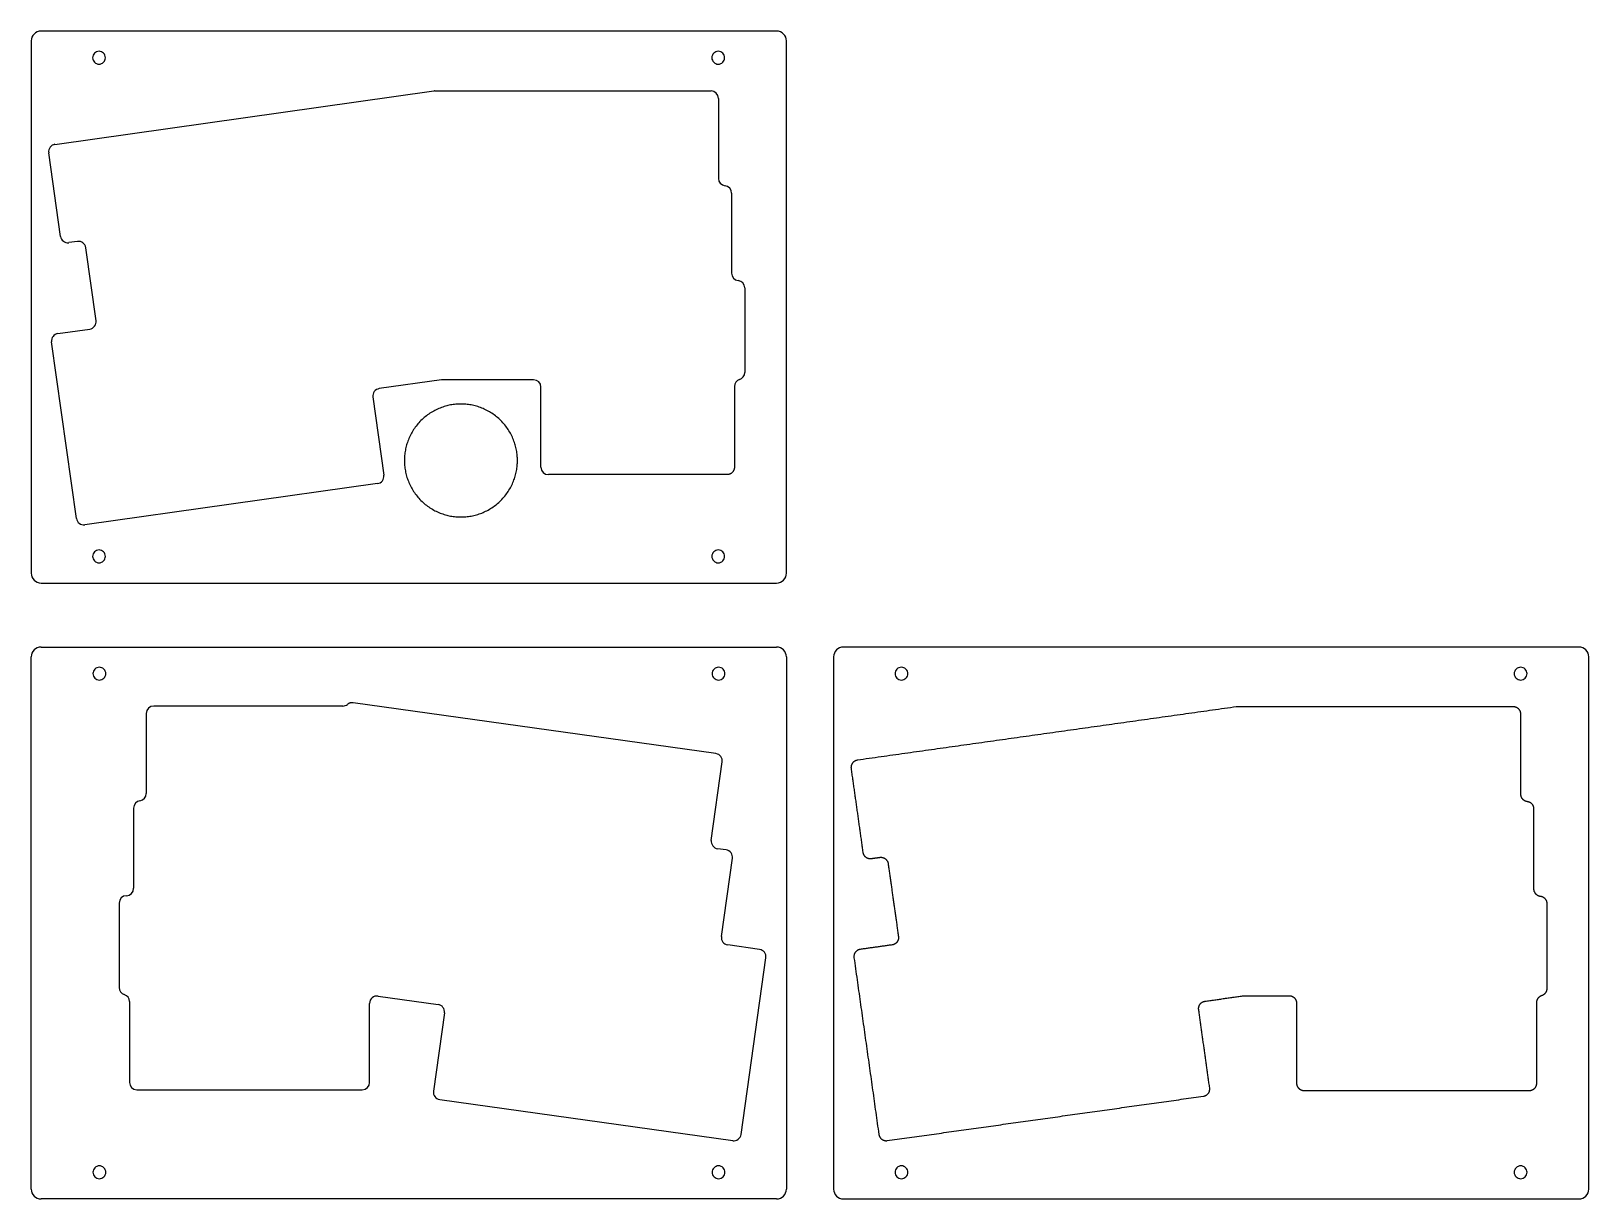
# Model space of a CAD drawing. Header units: millimetres. Extents: x 504 to 820, y -624 to -387.
import ezdxf

# ---------------------------------------------------------------- set-up
doc = ezdxf.new("R2010")
doc.units = ezdxf.units.MM
doc.header["$MEASUREMENT"] = 0
doc.layers.add('预设值', color=18, linetype='Continuous', true_color=0x000000)

msp = doc.modelspace()

# ---------------------------------------------------------------- linework, layer by layer
at = {"layer": '预设值'}
for p, q in [((655.08, -387.16, -3.32), (505.87, -387.16, -3.32)), ((503.87, -389.16, -3.32), (503.87, -497.17, -3.32)), ((657.08, -497.17, -3.32), (657.08, -389.16, -3.32)), ((508.7, -410.14, -3.32), (585.57, -399.31, -3.32)), ((585.78, -399.3, -3.32), (641.78, -399.3, -3.32)), ((643.28, -400.8, -3.32), (643.28, -417.05, -3.32)), ((509.82, -428.81, -3.32), (507.43, -411.83, -3.32)), ((645.95, -420.04, -3.32), (645.95, -436.3, -3.32)), ((513.25, -429.85, -3.32), (511.51, -430.09, -3.32)), ((517.03, -445.93, -3.32), (514.95, -431.12, -3.32)), ((648.61, -439.28, -3.32), (648.61, -456.43, -3.32)), ((509.29, -448.53, -3.32), (515.75, -447.62, -3.32)), ((513.05, -486.07, -3.32), (508.01, -450.22, -3.32)), ((587.09, -457.94, -3.32), (574.45, -459.72, -3.32)), ((605.78, -457.93, -3.32), (587.3, -457.93, -3.32)), ((607.28, -475.67, -3.32), (607.28, -459.43, -3.32)), ((646.52, -459.29, -3.32), (646.52, -475.67, -3.32)), ((573.18, -461.41, -3.32), (575.41, -477.31, -3.32)), ((574.13, -479, -3.32), (514.75, -487.35, -3.32)), ((645.02, -477.17, -3.32), (608.78, -477.17, -3.32)), ((505.87, -499.17, -3.32), (655.08, -499.17, -3.32)), ((567.08, -524.15, -3.31), (528.73, -524.15, -3.31)), ((642.78, -533.8, -3.31), (569.2, -523.48, -3.31)), ((527.23, -525.65, -3.31), (527.23, -541.89, -3.31)), ((641.83, -551.41, -3.31), (644.06, -535.49, -3.31)), ((524.66, -544.86, -3.31), (524.66, -561.13, -3.31)), ((644.84, -553.34, -3.31), (643.11, -553.1, -3.31)), ((643.89, -570.93, -3.31), (646.12, -555.04, -3.31)), ((521.71, -564.13, -3.31), (521.71, -581.28, -3.31)), ((651.62, -573.54, -3.31), (645.16, -572.63, -3.31)), ((647.86, -611.08, -3.31), (652.9, -575.23, -3.31)), ((523.81, -584.14, -3.31), (523.81, -600.52, -3.31)), ((572.53, -600.52, -3.31), (572.53, -584.49, -3.31)), ((574.24, -583.01, -3.31), (586.42, -584.72, -3.31)), ((587.7, -586.41, -3.31), (585.46, -602.31, -3.31)), ((525.31, -602.02, -3.31), (571.03, -602.02, -3.31)), ((586.74, -604, -3.31), (646.17, -612.35, -3.31))]:
    msp.add_line(p, q, dxfattribs=at)
for centre, radius, start, end in [((505.87, -389.16, -3.32), 2, 90, 180), ((655.08, -389.16, -3.32), 2, 0, 90), ((585.78, -400.8, -3.32), 1.5, 90, 98.0179), ((641.78, -400.8, -3.32), 1.5, 360, 90), ((508.91, -411.62, -3.32), 1.5, 98.0179, 188.0027), ((644.78, -417.05, -3.32), 1.5, 180, 263.627), ((644.45, -420.04, -3.32), 1.5, 360, 83.627), ((511.3, -428.61, -3.32), 1.5, 188.0027, 277.9998), ((513.46, -431.33, -3.32), 1.5, 8.0068, 97.9998), ((647.45, -436.3, -3.32), 1.5, 180, 263.627), ((647.11, -439.28, -3.32), 1.5, 360, 83.627), ((509.5, -450.02, -3.32), 1.5, 98.006, 188.0027), ((515.54, -446.14, -3.32), 1.5, 278.006, 8.0068), ((587.3, -459.43, -3.32), 1.5, 90, 98.0002), ((605.78, -459.43, -3.32), 1.5, 0, 90), ((648.02, -459.29, -3.32), 1.5, 107.4776, 180), ((647.11, -456.43, -3.32), 1.5, 287.4776, 0), ((574.66, -461.21, -3.32), 1.5, 98.0002, 187.9979), ((608.78, -475.67, -3.32), 1.5, 180, 270), ((573.92, -477.52, -3.32), 1.5, 278.0008, 7.9979), ((514.54, -485.86, -3.32), 1.5, 188.0027, 278.0008), ((505.87, -497.17, -3.32), 2, 180, 270), ((655.08, -497.17, -3.32), 2, 270, 360), ((505.87, -514.16, -3.31), 2, 90, 180), ((655.07, -514.16, -3.31), 2, 0, 90), ((668.63, -514.16, -3.31), 2, 90, 180), ((817.83, -514.16, -3.31), 2, 0, 90), ((528.73, -525.65, -3.31), 1.5, 90, 180), ((567.08, -522.65, -3.31), 1.5, 270, 309.5493), ((642.57, -535.29, -3.31), 1.5, 352.0396, 82.0117), ((526.16, -544.86, -3.31), 1.5, 98.1829, 180), ((525.73, -541.89, -3.31), 1.5, 278.1829, 360), ((643.32, -551.61, -3.31), 1.5, 172.0396, 261.9997), ((644.64, -554.83, -3.31), 1.5, 352.0013, 81.9997), ((523.16, -561.13, -3.31), 1.5, 270.9168, 0), ((523.21, -564.13, -3.31), 1.5, 90.9168, 180), ((645.37, -571.14, -3.31), 1.5, 172.0013, 261.9924), ((651.41, -575.02, -3.31), 1.5, 352.0026, 81.9924), ((523.21, -581.28, -3.31), 1.5, 180, 252.4623), ((522.31, -584.14, -3.31), 1.5, 360, 72.4623), ((574.03, -584.49, -3.31), 1.5, 81.9985, 180), ((586.21, -586.2, -3.31), 1.5, 351.9973, 81.9985), ((525.31, -600.52, -3.31), 1.5, 180, 270), ((571.03, -600.52, -3.31), 1.5, 270, 360), ((586.95, -602.51, -3.31), 1.5, 171.9973, 262.0005), ((646.38, -610.87, -3.31), 1.5, 262.0005, 352.0026), ((505.87, -622.17, -3.31), 2, 180, 270), ((655.07, -622.17, -3.31), 2, 270, 0), ((655.07, -622.17, -3.31), 2, 270, 0), ((668.63, -622.17, -3.31), 2, 180, 270), ((817.83, -622.17, -3.31), 2, 270, 0)]:
    msp.add_arc(centre, radius, start, end, dxfattribs=at)
for points, knots in [([(518.94, -392.56, -3.32), (518.94, -392.22, -3.32), (518.81, -391.89, -3.32), (518.32, -391.4, -3.32), (517.99, -391.26, -3.32), (517.64, -391.26, -3.32), (517.3, -391.26, -3.32), (516.97, -391.4, -3.32), (516.48, -391.89, -3.32), (516.34, -392.22, -3.32), (516.34, -392.56, -3.32)], [4.189874, 4.189874, 4.189874, 4.189874, 5.237343, 5.237343, 6.284812, 6.284812, 6.284812, 7.33228, 7.33228, 8.379749, 8.379749, 8.379749, 8.379749]), ([(644.54, -392.56, -3.32), (644.54, -392.22, -3.32), (644.4, -391.89, -3.32), (643.91, -391.4, -3.32), (643.58, -391.26, -3.32), (643.24, -391.26, -3.32), (642.89, -391.26, -3.32), (642.56, -391.4, -3.32), (642.08, -391.89, -3.32), (641.94, -392.22, -3.32), (641.94, -392.56, -3.32)], [4.189874, 4.189874, 4.189874, 4.189874, 5.237343, 5.237343, 6.284812, 6.284812, 6.284812, 7.33228, 7.33228, 8.379749, 8.379749, 8.379749, 8.379749]), ([(516.34, -392.56, -3.32), (516.34, -392.91, -3.32), (516.48, -393.24, -3.32), (516.97, -393.72, -3.32), (517.3, -393.86, -3.32), (517.64, -393.86, -3.32), (517.99, -393.86, -3.32), (518.32, -393.72, -3.32), (518.81, -393.24, -3.32), (518.94, -392.91, -3.32), (518.94, -392.56, -3.32)], [8.379749, 8.379749, 8.379749, 8.379749, 9.427218, 9.427218, 10.474686, 10.474686, 10.474686, 11.522155, 11.522155, 12.569623, 12.569623, 12.569623, 12.569623]), ([(641.94, -392.56, -3.32), (641.94, -392.91, -3.32), (642.08, -393.24, -3.32), (642.56, -393.72, -3.32), (642.89, -393.86, -3.32), (643.24, -393.86, -3.32), (643.58, -393.86, -3.32), (643.91, -393.72, -3.32), (644.4, -393.24, -3.32), (644.54, -392.91, -3.32), (644.54, -392.56, -3.32)], [8.379749, 8.379749, 8.379749, 8.379749, 9.427218, 9.427218, 10.474686, 10.474686, 10.474686, 11.522155, 11.522155, 12.569623, 12.569623, 12.569623, 12.569623]), ([(518.94, -493.77, -3.32), (518.94, -493.42, -3.32), (518.81, -493.09, -3.32), (518.32, -492.6, -3.32), (517.99, -492.47, -3.32), (517.64, -492.47, -3.32), (517.3, -492.47, -3.32), (516.97, -492.6, -3.32), (516.48, -493.09, -3.32), (516.34, -493.42, -3.32), (516.34, -493.77, -3.32)], [4.189874, 4.189874, 4.189874, 4.189874, 5.237343, 5.237343, 6.284812, 6.284812, 6.284812, 7.33228, 7.33228, 8.379749, 8.379749, 8.379749, 8.379749]), ([(644.54, -493.77, -3.32), (644.54, -493.42, -3.32), (644.4, -493.09, -3.32), (643.91, -492.6, -3.32), (643.58, -492.47, -3.32), (643.24, -492.47, -3.32), (642.89, -492.47, -3.32), (642.56, -492.6, -3.32), (642.08, -493.09, -3.32), (641.94, -493.42, -3.32), (641.94, -493.77, -3.32)], [4.189874, 4.189874, 4.189874, 4.189874, 5.237343, 5.237343, 6.284812, 6.284812, 6.284812, 7.33228, 7.33228, 8.379749, 8.379749, 8.379749, 8.379749]), ([(516.34, -493.77, -3.32), (516.34, -494.11, -3.32), (516.48, -494.44, -3.32), (516.97, -494.93, -3.32), (517.3, -495.07, -3.32), (517.64, -495.07, -3.32), (517.99, -495.07, -3.32), (518.32, -494.93, -3.32), (518.81, -494.44, -3.32), (518.94, -494.11, -3.32), (518.94, -493.77, -3.32)], [8.379749, 8.379749, 8.379749, 8.379749, 9.427218, 9.427218, 10.474686, 10.474686, 10.474686, 11.522154, 11.522154, 12.569623, 12.569623, 12.569623, 12.569623]), ([(641.94, -493.77, -3.32), (641.94, -494.11, -3.32), (642.08, -494.44, -3.32), (642.56, -494.93, -3.32), (642.89, -495.07, -3.32), (643.24, -495.07, -3.32), (643.58, -495.07, -3.32), (643.91, -494.93, -3.32), (644.4, -494.44, -3.32), (644.54, -494.11, -3.32), (644.54, -493.77, -3.32)], [8.379749, 8.379749, 8.379749, 8.379749, 9.427218, 9.427218, 10.474686, 10.474686, 10.474686, 11.522154, 11.522154, 12.569623, 12.569623, 12.569623, 12.569623]), ([(519.01, -517.56, -3.31), (519.01, -517.22, -3.31), (518.87, -516.89, -3.31), (518.38, -516.4, -3.31), (518.05, -516.26, -3.31), (517.71, -516.26, -3.31), (517.36, -516.26, -3.31), (517.03, -516.4, -3.31), (516.54, -516.89, -3.31), (516.41, -517.22, -3.31), (516.41, -517.56, -3.31)], [0, 0, 0, 0, 1.047469, 1.047469, 2.094937, 2.094937, 2.094937, 3.142406, 3.142406, 4.189874, 4.189874, 4.189874, 4.189874]), ([(516.41, -517.56, -3.31), (516.41, -517.91, -3.31), (516.54, -518.24, -3.31), (517.03, -518.72, -3.31), (517.36, -518.86, -3.31), (517.71, -518.86, -3.31), (518.05, -518.86, -3.31), (518.38, -518.72, -3.31), (518.87, -518.24, -3.31), (519.01, -517.91, -3.31), (519.01, -517.56, -3.31)], [0, 0, 0, 0, 1.047469, 1.047469, 2.094937, 2.094937, 2.094937, 3.142405, 3.142405, 4.189874, 4.189874, 4.189874, 4.189874]), ([(644.6, -517.56, -3.31), (644.6, -517.22, -3.31), (644.46, -516.89, -3.31), (643.98, -516.4, -3.31), (643.65, -516.26, -3.31), (643.3, -516.26, -3.31), (642.96, -516.26, -3.31), (642.63, -516.4, -3.31), (642.14, -516.89, -3.31), (642, -517.22, -3.31), (642, -517.56, -3.31)], [0, 0, 0, 0, 1.047469, 1.047469, 2.094937, 2.094937, 2.094937, 3.142406, 3.142406, 4.189874, 4.189874, 4.189874, 4.189874]), ([(642, -517.56, -3.31), (642, -517.91, -3.31), (642.14, -518.24, -3.31), (642.63, -518.72, -3.31), (642.96, -518.86, -3.31), (643.3, -518.86, -3.31), (643.65, -518.86, -3.31), (643.98, -518.72, -3.31), (644.46, -518.24, -3.31), (644.6, -517.91, -3.31), (644.6, -517.56, -3.31)], [0, 0, 0, 0, 1.047469, 1.047469, 2.094937, 2.094937, 2.094937, 3.142405, 3.142405, 4.189874, 4.189874, 4.189874, 4.189874]), ([(681.7, -517.56, -3.32), (681.7, -517.22, -3.32), (681.56, -516.89, -3.32), (681.07, -516.4, -3.32), (680.74, -516.26, -3.32), (680.4, -516.26, -3.32), (680.05, -516.26, -3.32), (679.72, -516.4, -3.32), (679.24, -516.89, -3.32), (679.1, -517.22, -3.32), (679.1, -517.56, -3.32)], [0, 0, 0, 0, 1.047469, 1.047469, 2.094937, 2.094937, 2.094937, 3.142405, 3.142405, 4.189874, 4.189874, 4.189874, 4.189874]), ([(679.1, -517.56, -3.32), (679.1, -517.91, -3.32), (679.24, -518.24, -3.32), (679.72, -518.72, -3.32), (680.05, -518.86, -3.32), (680.4, -518.86, -3.32), (680.74, -518.86, -3.32), (681.07, -518.72, -3.32), (681.56, -518.24, -3.32), (681.7, -517.91, -3.32), (681.7, -517.56, -3.32)], [0, 0, 0, 0, 1.047469, 1.047469, 2.094937, 2.094937, 2.094937, 3.142406, 3.142406, 4.189874, 4.189874, 4.189874, 4.189874]), ([(807.29, -517.56, -3.32), (807.29, -517.22, -3.32), (807.16, -516.89, -3.32), (806.67, -516.4, -3.32), (806.34, -516.26, -3.32), (805.99, -516.26, -3.32), (805.65, -516.26, -3.32), (805.32, -516.4, -3.32), (804.83, -516.89, -3.32), (804.69, -517.22, -3.32), (804.69, -517.56, -3.32)], [0, 0, 0, 0, 1.047469, 1.047469, 2.094937, 2.094937, 2.094937, 3.142406, 3.142406, 4.189874, 4.189874, 4.189874, 4.189874]), ([(804.69, -517.56, -3.32), (804.69, -517.91, -3.32), (804.83, -518.24, -3.32), (805.32, -518.72, -3.32), (805.65, -518.86, -3.32), (805.99, -518.86, -3.32), (806.34, -518.86, -3.32), (806.67, -518.72, -3.32), (807.16, -518.24, -3.32), (807.29, -517.91, -3.32), (807.29, -517.56, -3.32)], [0, 0, 0, 0, 1.047469, 1.047469, 2.094937, 2.094937, 2.094937, 3.142406, 3.142406, 4.189874, 4.189874, 4.189874, 4.189874]), ([(519.01, -618.77, -3.31), (519.01, -618.42, -3.31), (518.87, -618.09, -3.31), (518.38, -617.6, -3.31), (518.05, -617.47, -3.31), (517.71, -617.47, -3.31), (517.36, -617.47, -3.31), (517.03, -617.6, -3.31), (516.54, -618.09, -3.31), (516.41, -618.42, -3.31), (516.41, -618.77, -3.31)], [0, 0, 0, 0, 1.047469, 1.047469, 2.094937, 2.094937, 2.094937, 3.142406, 3.142406, 4.189874, 4.189874, 4.189874, 4.189874]), ([(516.41, -618.77, -3.31), (516.41, -619.11, -3.31), (516.54, -619.44, -3.31), (517.03, -619.93, -3.31), (517.36, -620.07, -3.31), (517.71, -620.07, -3.31), (518.05, -620.07, -3.31), (518.38, -619.93, -3.31), (518.87, -619.44, -3.31), (519.01, -619.11, -3.31), (519.01, -618.77, -3.31)], [0, 0, 0, 0, 1.047469, 1.047469, 2.094937, 2.094937, 2.094937, 3.142406, 3.142406, 4.189874, 4.189874, 4.189874, 4.189874]), ([(644.6, -618.77, -3.31), (644.6, -618.42, -3.31), (644.46, -618.09, -3.31), (643.98, -617.6, -3.31), (643.65, -617.47, -3.31), (643.3, -617.47, -3.31), (642.96, -617.47, -3.31), (642.63, -617.6, -3.31), (642.14, -618.09, -3.31), (642, -618.42, -3.31), (642, -618.77, -3.31)], [0, 0, 0, 0, 1.047469, 1.047469, 2.094937, 2.094937, 2.094937, 3.142406, 3.142406, 4.189874, 4.189874, 4.189874, 4.189874]), ([(642, -618.77, -3.31), (642, -619.11, -3.31), (642.14, -619.44, -3.31), (642.63, -619.93, -3.31), (642.96, -620.07, -3.31), (643.3, -620.07, -3.31), (643.65, -620.07, -3.31), (643.98, -619.93, -3.31), (644.46, -619.44, -3.31), (644.6, -619.11, -3.31), (644.6, -618.77, -3.31)], [0, 0, 0, 0, 1.047469, 1.047469, 2.094937, 2.094937, 2.094937, 3.142405, 3.142405, 4.189874, 4.189874, 4.189874, 4.189874]), ([(681.7, -618.77, -3.32), (681.7, -618.42, -3.32), (681.56, -618.09, -3.32), (681.07, -617.6, -3.32), (680.74, -617.47, -3.32), (680.4, -617.47, -3.32), (680.05, -617.47, -3.32), (679.72, -617.6, -3.32), (679.24, -618.09, -3.32), (679.1, -618.42, -3.32), (679.1, -618.77, -3.32)], [0, 0, 0, 0, 1.047469, 1.047469, 2.094937, 2.094937, 2.094937, 3.142405, 3.142405, 4.189874, 4.189874, 4.189874, 4.189874]), ([(679.1, -618.77, -3.32), (679.1, -619.11, -3.32), (679.24, -619.44, -3.32), (679.72, -619.93, -3.32), (680.05, -620.07, -3.32), (680.4, -620.07, -3.32), (680.74, -620.07, -3.32), (681.07, -619.93, -3.32), (681.56, -619.44, -3.32), (681.7, -619.11, -3.32), (681.7, -618.77, -3.32)], [0, 0, 0, 0, 1.047469, 1.047469, 2.094937, 2.094937, 2.094937, 3.142406, 3.142406, 4.189874, 4.189874, 4.189874, 4.189874]), ([(807.29, -618.77, -3.32), (807.29, -618.42, -3.32), (807.16, -618.09, -3.32), (806.67, -617.6, -3.32), (806.34, -617.47, -3.32), (805.99, -617.47, -3.32), (805.65, -617.47, -3.32), (805.32, -617.6, -3.32), (804.83, -618.09, -3.32), (804.69, -618.42, -3.32), (804.69, -618.77, -3.32)], [0, 0, 0, 0, 1.047469, 1.047469, 2.094937, 2.094937, 2.094937, 3.142405, 3.142405, 4.189874, 4.189874, 4.189874, 4.189874]), ([(804.69, -618.77, -3.32), (804.69, -619.11, -3.32), (804.83, -619.44, -3.32), (805.32, -619.93, -3.32), (805.65, -620.07, -3.32), (805.99, -620.07, -3.32), (806.34, -620.07, -3.32), (806.67, -619.93, -3.32), (807.16, -619.44, -3.32), (807.29, -619.11, -3.32), (807.29, -618.77, -3.32)], [0, 0, 0, 0, 1.047469, 1.047469, 2.094937, 2.094937, 2.094937, 3.142406, 3.142406, 4.189874, 4.189874, 4.189874, 4.189874])]:
    msp.add_open_spline(points, degree=3, knots=knots, dxfattribs=at)
for points, weights, knots in [([(579.58, -474.31, -3.32), (579.58, -462.85, -3.32), (591.04, -462.85, -3.32), (602.5, -462.85, -3.32), (602.5, -474.31, -3.32), (602.5, -485.77, -3.32), (591.04, -485.77, -3.32), (579.58, -485.77, -3.32), (579.58, -474.31, -3.32)], [1, 0.707106781187, 1, 0.707106781187, 1, 0.707106781187, 1, 0.707106851018, 0.999999860338], [0, 0, 0, 16.430096, 16.430096, 32.860193, 32.860193, 49.290289, 49.290289, 65.720382, 65.720382, 65.720382]), ([(679.79, -570.93, -3.31), (679.87, -571.54, -3.31), (679.5, -572.04, -3.31), (679.12, -572.54, -3.31), (678.51, -572.62, -3.31)], [1, 0.923878274239, 1, 0.923878292388, 0.999999963702], [-171.08414, -171.08414, -171.08414, -169.906033, -169.906033, -168.727926, -168.727926, -168.727926])]:
    msp.add_rational_spline(points, weights, degree=2, knots=knots, dxfattribs=at)
for points, weights in [([(646.52, -475.67, -3.32), (646.52, -477.17, -3.32), (645.02, -477.17, -3.32)], [1, 0.707106781187, 1]), ([(569.2, -523.48, -3.31), (568.55, -523.38, -3.31), (568.04, -523.8, -3.31)], [1, 0.915179352085, 1]), ([(748.53, -524.3, -3.31), (748.43, -524.3, -3.31), (748.32, -524.31, -3.31)], [0.999999998833, 0.997553123187, 1]), ([(806.04, -525.8, -3.31), (806.04, -524.3, -3.31), (804.54, -524.3, -3.31)], [0.999999860338, 0.707106920849, 0.999999860338]), ([(671.46, -535.14, -3.31), (669.97, -535.35, -3.31), (670.18, -536.83, -3.31)], [0.999999860382, 0.707200777402, 1]), ([(807.37, -543.55, -3.31), (806.04, -543.4, -3.31), (806.04, -542.05, -3.31)], [0.999999878559, 0.745318784489, 1]), ([(808.7, -545.04, -3.31), (808.7, -543.69, -3.31), (807.37, -543.55, -3.31)], [0.999999878559, 0.745318784489, 1]), ([(672.57, -553.81, -3.31), (672.78, -555.3, -3.31), (674.26, -555.09, -3.31)], [1, 0.707124949618, 1]), ([(676.01, -554.85, -3.31), (677.49, -554.64, -3.31), (677.7, -556.12, -3.31)], [1, 0.707150026996, 0.999999860358]), ([(810.04, -562.79, -3.31), (808.7, -562.64, -3.31), (808.7, -561.3, -3.31)], [1, 0.745318784489, 0.999999878559]), ([(811.37, -564.28, -3.31), (811.37, -562.94, -3.31), (810.04, -562.79, -3.31)], [0.999999878559, 0.74531884521, 0.999999878559]), ([(672.05, -573.53, -3.31), (670.56, -573.74, -3.31), (670.77, -575.22, -3.31)], [0.999999860347, 0.707127209412, 1]), ([(740.69, -585.74, -3.31), (740.48, -584.26, -3.31), (741.97, -584.05, -3.31)], [1, 0.707121004883, 1]), ([(749.85, -582.94, -3.31), (749.95, -582.93, -3.31), (750.06, -582.93, -3.31)], [1, 0.997563916524, 0.999999998838]), ([(759.05, -582.93, -3.31), (760.55, -582.93, -3.31), (760.55, -584.43, -3.31)], [0.999999860338, 0.707106851018, 1]), ([(809.27, -584.29, -3.31), (809.27, -583.19, -3.31), (810.32, -582.86, -3.31)], [0.999999907651, 0.806329176658, 1]), ([(810.32, -582.86, -3.31), (811.37, -582.53, -3.31), (811.37, -581.43, -3.31)], [0.999999907651, 0.806329222833, 0.999999907651]), ([(741.65, -603.33, -3.31), (743.13, -603.12, -3.31), (742.92, -601.64, -3.31)], [1, 0.707124903964, 0.999999860346]), ([(760.55, -600.67, -3.31), (760.55, -602.17, -3.31), (762.05, -602.17, -3.31)], [1, 0.707106781187, 1]), ([(807.77, -602.17, -3.31), (809.27, -602.17, -3.31), (809.27, -600.67, -3.31)], [0.999999860338, 0.707106851018, 1]), ([(675.81, -611.07, -3.31), (676.02, -612.56, -3.31), (677.5, -612.35, -3.31)], [0.999999860343, 0.707118444802, 0.999999860343])]:
    msp.add_rational_spline(points, weights, degree=2, dxfattribs=at)
for points in [[(503.87, -622.17, -3.31), (503.87, -568.16, -3.31), (503.87, -514.16, -3.31)], [(505.87, -512.16, -3.31), (580.47, -512.16, -3.31), (655.07, -512.16, -3.31)], [(657.07, -514.16, -3.31), (657.07, -568.16, -3.31), (657.07, -622.17, -3.31)], [(666.63, -514.16, -3.31), (666.63, -568.16, -3.31), (666.63, -622.17, -3.31)], [(817.83, -512.16, -3.31), (743.23, -512.16, -3.31), (668.63, -512.16, -3.31)], [(819.83, -622.17, -3.31), (819.83, -568.16, -3.31), (819.83, -514.16, -3.31)], [(748.32, -524.31, -3.31), (709.89, -529.72, -3.31), (671.46, -535.14, -3.31)], [(804.54, -524.3, -3.31), (776.53, -524.3, -3.31), (748.53, -524.3, -3.31)], [(806.04, -542.05, -3.31), (806.04, -533.93, -3.31), (806.04, -525.8, -3.31)], [(670.18, -536.83, -3.31), (671.38, -545.32, -3.31), (672.57, -553.81, -3.31)], [(808.7, -561.3, -3.31), (808.7, -553.17, -3.31), (808.7, -545.04, -3.31)], [(674.26, -555.09, -3.31), (675.14, -554.97, -3.31), (676.01, -554.85, -3.31)], [(677.7, -556.12, -3.31), (678.74, -563.53, -3.31), (679.79, -570.93, -3.31)], [(811.37, -581.43, -3.31), (811.37, -572.85, -3.31), (811.37, -564.28, -3.31)], [(678.51, -572.62, -3.31), (675.28, -573.08, -3.31), (672.05, -573.53, -3.31)], [(670.77, -575.22, -3.31), (673.29, -593.15, -3.31), (675.81, -611.07, -3.31)], [(741.97, -584.05, -3.31), (745.91, -583.5, -3.31), (749.85, -582.94, -3.31)], [(750.06, -582.93, -3.31), (754.55, -582.93, -3.31), (759.05, -582.93, -3.31)], [(760.55, -584.43, -3.31), (760.55, -592.55, -3.31), (760.55, -600.67, -3.31)], [(809.27, -600.67, -3.31), (809.27, -592.48, -3.31), (809.27, -584.29, -3.31)], [(742.92, -601.64, -3.31), (741.81, -593.69, -3.31), (740.69, -585.74, -3.31)], [(677.5, -612.35, -3.31), (709.58, -607.84, -3.31), (741.65, -603.33, -3.31)], [(762.05, -602.17, -3.31), (784.91, -602.17, -3.31), (807.77, -602.17, -3.31)], [(655.07, -624.17, -3.31), (580.47, -624.17, -3.31), (505.87, -624.17, -3.31)], [(668.63, -624.17, -3.31), (743.23, -624.17, -3.31), (817.83, -624.17, -3.31)]]:
    msp.add_open_spline(points, degree=2, dxfattribs=at)

doc.saveas('drawing.dxf')
